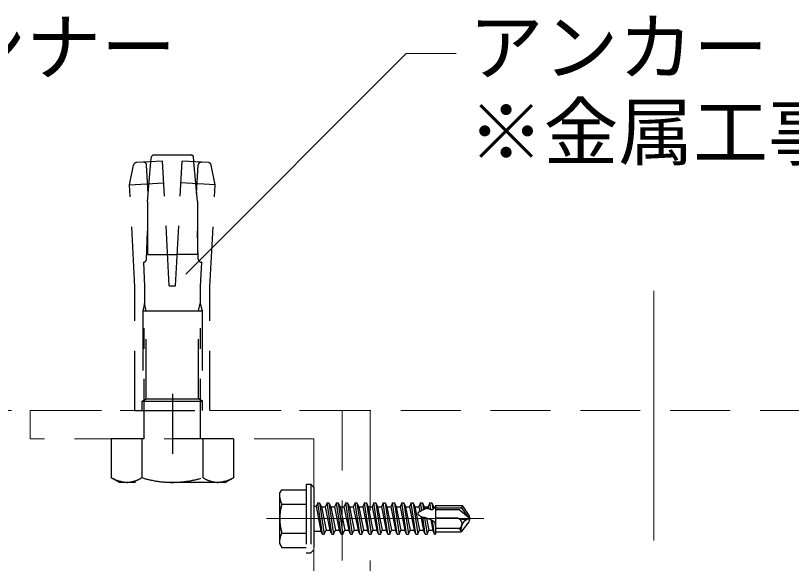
# Model space of a CAD drawing. Units: millimetres on the paper, enlarged 120 times, with parts at other scales. Extents: x -23400 to 38824, y -71984 to 16500.
# Drawn here: x 9979 to 11846, y -2922 to -1605 of the extents above; entities that cross this region are included whole.
import ezdxf
from ezdxf.enums import TextEntityAlignment as Align

# ---------------------------------------------------------------- set-up
doc = ezdxf.new("R2010")
doc.units = ezdxf.units.MM
doc.header["$LTSCALE"] = 120
for name, pattern in [('CHAIN1', [8, 5, -1, 1, -1]), ('DASHED1', [1.8, 1.2, -0.6]), ('DASHED2', [3, 2, -1])]:
    doc.linetypes.add(name, pattern=pattern)
for name, color, linetype, lineweight in [('4-0_中心線', 4, 'CHAIN1', 18), ('4-4_補強材', 4, 'DASHED1', 9), ('4-6_文字・矢印', 7, 'Continuous', 18), ('4-9_躯体他', 4, 'DASHED1', 9), ('4-B_補強金具・金具・その他', 3, 'Continuous', 18), ('4-C_ビス・アンカーボルト・強調図形', 2, 'DASHED1', 25)]:
    doc.layers.add(name, color=color, linetype=linetype, lineweight=lineweight)
doc.styles.add('ＭＳ ゴシック', font='')
doc.styles.get('ＭＳ ゴシック').set_extended_font_data('MS Gothic')

msp = doc.modelspace()

# ---------------------------------------------------------------- linework, layer by layer
at = {"layer": '4-0_中心線'}
for p, q in [((11514.5, -2266.8), (11514.5, -5284.4)), ((10583.1, -2813.9), (11105.8, -2813.9))]:
    msp.add_line(p, q, dxfattribs=at)
at = {"layer": '4-4_補強材'}
msp.add_line((10764.5, -2554.4), (10764.5, -5284.4), dxfattribs=at)
at = {"layer": '4-4_補強材', "linetype": 'DASHED2'}
msp.add_line((10832, -2554.4), (10832, -5284.4), dxfattribs=at)
at = {"layer": '4-6_文字・矢印'}
for q in [(10388.8, -2226.4), (11039.1, -1696.1)]:
    msp.add_line((10919.1, -1696.1), q, dxfattribs=at)
at = {"layer": '4-9_躯体他'}
msp.add_line((8313.9, -2554.4), (14972.2, -2554.4), dxfattribs=at)
at = {"layer": '4-B_補強金具・金具・その他', "linetype": 'DASHED1'}
for p, q in [((10014.5, -2554.4), (10014.5, -2621.9)), ((10697, -2621.9), (10014.5, -2621.9)), ((10697, -2621.9), (10697, -3304.4))]:
    msp.add_line(p, q, dxfattribs=at)
msp.add_lwpolyline([(10014.5, -2554.4), (10764.5, -2554.4), (10764.5, -3304.4)], dxfattribs=at)
at = {"layer": '4-C_ビス・アンカーボルト・強調図形'}
for p, q in [((10407.1, -1943.9), (10402.6, -1939.4)), ((10333.1, -1954.9), (10270, -1958.2)), ((10296.5, -2051.9), (10304.9, -1956.4)), ((10304.9, -1956.4), (10306, -1943.9)), ((10349, -2254.4), (10333.1, -1954.9)), ((10364, -2254.4), (10379.9, -1954.9)), ((10443, -1958.2), (10379.9, -1954.9)), ((10408.2, -1956.4), (10407.1, -1943.9)), ((10416.5, -2051.9), (10408.2, -1956.4)), ((10253.5, -2011.4), (10263, -1964.2)), ((10298.2, -2032.8), (10294.6, -1964.4)), ((10414.8, -2032.8), (10418.5, -1964.4)), ((10459.6, -2011.4), (10450, -1964.2)), ((10253.5, -2011.4), (10335.9, -2007)), ((10266.5, -2256.6), (10253.5, -2011.4)), ((10459.6, -2011.4), (10377.2, -2007)), ((10446.5, -2256.6), (10459.6, -2011.4)), ((10296.5, -2051.9), (10296.5, -2179.4)), ((10416.5, -2051.9), (10416.5, -2179.4)), ((10294.2, -2190.4), (10296.5, -2122.8)), ((10418.8, -2190.4), (10416.5, -2122.8)), ((10296.5, -2179.4), (10345, -2179.4)), ((10345, -2179.4), (10368, -2179.4)), ((10416.5, -2179.4), (10368, -2179.4)), ((10286.7, -2197.7), (10287.1, -2197.6)), ((10286.7, -2197.7), (10289.8, -2256)), ((10426.4, -2197.7), (10425.9, -2197.6)), ((10266.5, -2554.4), (10266.5, -2256.6)), ((10289.8, -2256), (10289.8, -2297)), ((10349, -2254.4), (10364, -2254.4)), ((10446.5, -2554.4), (10446.5, -2256.6)), ((10285.1, -2314.4), (10285.1, -2531.2)), ((10285.1, -2314.4), (10428, -2314.4)), ((10293.5, -2526.3), (10293.5, -2314.4)), ((10419.5, -2526.3), (10419.5, -2314.4)), ((10428, -2314.4), (10428, -2531.2)), ((10289, -2621.9), (10289, -2355.9)), ((10424, -2621.9), (10424, -2355.9)), ((10356.5, -2514.1), (10356.5, -2697)), ((10283.8, -2531.9), (10293.5, -2526.3)), ((10283.8, -2531.9), (10293.5, -2526.3)), ((10283.8, -2554.4), (10283.8, -2531.9)), ((10283.8, -2531.9), (10429.3, -2531.9)), ((10283.8, -2554.4), (10283.8, -2531.9)), ((10293.5, -2526.3), (10419.5, -2526.3)), ((10293.5, -2526.3), (10419.5, -2526.3)), ((10429.3, -2531.9), (10419.5, -2526.3)), ((10429.3, -2554.4), (10429.3, -2531.9)), ((10429.3, -2554.4), (10429.3, -2531.9)), ((10266.5, -2554.4), (10446.5, -2554.4)), ((10266.5, -2554.4), (10446.5, -2554.4)), ((10356.5, -2554.4), (10356.5, -2621.9)), ((10356.5, -2554.4), (10356.5, -2621.9)), ((10209.5, -2621.9), (10209.5, -2715.6)), ((10503.5, -2621.9), (10209.5, -2621.9)), ((10503.5, -2621.9), (10209.5, -2621.9)), ((10283, -2621.9), (10283, -2715.6)), ((10430, -2621.9), (10430, -2715.6)), ((10503.5, -2621.9), (10503.5, -2715.6)), ((10229.2, -2726.9), (10209.5, -2715.6)), ((10483.8, -2726.9), (10503.5, -2715.6)), ((10483.8, -2726.9), (10229.2, -2726.9)), ((10678.3, -2731.4), (10678.3, -2896.4)), ((10678.3, -2731.4), (10689.5, -2731.4)), ((10614.5, -2753.9), (10614.5, -2873.9)), ((10619.9, -2779.3), (10678.3, -2779.3)), ((10706, -2776.4), (10702.6, -2783.9)), ((10706, -2776.4), (10710.5, -2776.4)), ((10717.3, -2851.4), (10706, -2776.4)), ((10710.5, -2776.4), (10714.8, -2785.8)), ((10710.5, -2776.4), (10721.8, -2851.4)), ((10728.5, -2776.4), (10724.2, -2785.8)), ((10728.5, -2776.4), (10733, -2776.4)), ((10739.8, -2851.4), (10728.5, -2776.4)), ((10733, -2776.4), (10737.3, -2785.8)), ((10733, -2776.4), (10744.3, -2851.4)), ((10751, -2776.4), (10746.7, -2785.8)), ((10751, -2776.4), (10755.5, -2776.4)), ((10762.3, -2851.4), (10751, -2776.4)), ((10755.5, -2776.4), (10759.8, -2785.8)), ((10755.5, -2776.4), (10766.8, -2851.4)), ((10773.5, -2776.4), (10769.2, -2785.8)), ((10773.5, -2776.4), (10778, -2776.4)), ((10784.8, -2851.4), (10773.5, -2776.4)), ((10778, -2776.4), (10782.3, -2785.8)), ((10778, -2776.4), (10789.3, -2851.4)), ((10796, -2776.4), (10791.7, -2785.8)), ((10796, -2776.4), (10800.5, -2776.4)), ((10807.3, -2851.4), (10796, -2776.4)), ((10800.5, -2776.4), (10804.8, -2785.8)), ((10800.5, -2776.4), (10811.8, -2851.4)), ((10818.5, -2776.4), (10814.2, -2785.8)), ((10818.5, -2776.4), (10823, -2776.4)), ((10829.8, -2851.4), (10818.5, -2776.4)), ((10823, -2776.4), (10827.3, -2785.8)), ((10823, -2776.4), (10834.3, -2851.4)), ((10841, -2776.4), (10836.7, -2785.8)), ((10841, -2776.4), (10845.5, -2776.4)), ((10852.3, -2851.4), (10841, -2776.4)), ((10845.5, -2776.4), (10849.8, -2785.8)), ((10845.5, -2776.4), (10856.8, -2851.4)), ((10863.5, -2776.4), (10859.2, -2785.8)), ((10863.5, -2776.4), (10868, -2776.4)), ((10874.8, -2851.4), (10863.5, -2776.4)), ((10868, -2776.4), (10872.3, -2785.8)), ((10868, -2776.4), (10879.3, -2851.4)), ((10886, -2776.4), (10881.7, -2785.8)), ((10886, -2776.4), (10890.5, -2776.4)), ((10897.3, -2851.4), (10886, -2776.4)), ((10890.5, -2776.4), (10894.8, -2785.8)), ((10890.5, -2776.4), (10901.8, -2851.4)), ((10908.5, -2776.4), (10904.2, -2785.8)), ((10908.5, -2776.4), (10913, -2776.4)), ((10919.8, -2851.4), (10908.5, -2776.4)), ((10913, -2776.4), (10917.3, -2785.8)), ((10913, -2776.4), (10924.3, -2851.4)), ((10931, -2776.4), (10926.7, -2785.8)), ((10931, -2776.4), (10935.5, -2776.4)), ((10942.3, -2851.4), (10931, -2776.4)), ((10935.5, -2776.4), (10939.8, -2785.8)), ((10935.5, -2776.4), (10946.8, -2851.4)), ((10953.5, -2776.4), (10949.2, -2785.8)), ((10953.5, -2776.4), (10958, -2776.4)), ((10956.3, -2794.9), (10953.5, -2776.4)), ((10958, -2776.4), (10962.3, -2785.8)), ((10958, -2776.4), (10960.5, -2792.7)), ((10976, -2776.4), (10971.7, -2785.8)), ((10976, -2776.4), (10980.5, -2776.4)), ((10978.4, -2792.4), (10976, -2776.4)), ((10980.5, -2776.4), (10984.8, -2785.8)), ((10980.5, -2776.4), (10982.8, -2791.7)), ((10697, -2783.9), (10702.6, -2783.9)), ((10702.6, -2783.9), (10713.8, -2843.9)), ((10714.8, -2785.8), (10724.2, -2785.8)), ((10714.8, -2785.8), (10726.1, -2842.1)), ((10724.2, -2785.8), (10735.5, -2842.1)), ((10737.3, -2785.8), (10746.7, -2785.8)), ((10737.3, -2785.8), (10748.6, -2842.1)), ((10746.7, -2785.8), (10758, -2842.1)), ((10759.8, -2785.8), (10769.2, -2785.8)), ((10759.8, -2785.8), (10771.1, -2842.1)), ((10769.2, -2785.8), (10780.5, -2842.1)), ((10782.3, -2785.8), (10791.7, -2785.8)), ((10782.3, -2785.8), (10793.6, -2842.1)), ((10791.7, -2785.8), (10803, -2842.1)), ((10804.8, -2785.8), (10814.2, -2785.8)), ((10804.8, -2785.8), (10816.1, -2842.1)), ((10814.2, -2785.8), (10825.5, -2842.1)), ((10827.3, -2785.8), (10836.7, -2785.8)), ((10827.3, -2785.8), (10838.6, -2842.1)), ((10836.7, -2785.8), (10848, -2842.1)), ((10849.8, -2785.8), (10859.2, -2785.8)), ((10849.8, -2785.8), (10861.1, -2842.1)), ((10859.2, -2785.8), (10870.5, -2842.1)), ((10872.3, -2785.8), (10881.7, -2785.8)), ((10872.3, -2785.8), (10883.6, -2842.1)), ((10881.7, -2785.8), (10893, -2842.1)), ((10894.8, -2785.8), (10904.2, -2785.8)), ((10894.8, -2785.8), (10906.1, -2842.1)), ((10904.2, -2785.8), (10915.5, -2842.1)), ((10917.3, -2785.8), (10926.7, -2785.8)), ((10917.3, -2785.8), (10928.6, -2842.1)), ((10926.7, -2785.8), (10938, -2842.1)), ((10939.8, -2785.8), (10949.2, -2785.8)), ((10939.8, -2785.8), (10951.1, -2842.1)), ((10949.2, -2785.8), (10951.5, -2797.4)), ((10962.3, -2785.8), (10971.7, -2785.8)), ((10962.3, -2785.8), (10963.4, -2791.2)), ((10971.7, -2785.8), (10972.6, -2790.2)), ((10984.8, -2785.8), (10989.5, -2785.8)), ((10984.8, -2785.8), (10985.6, -2789.4)), ((10989.5, -2781.9), (10989.5, -2851.4)), ((11046.4, -2793.2), (10989.5, -2793.2)), ((11072, -2813.9), (11046.4, -2793.2)), ((11053.3, -2782.1), (11069.9, -2806.4)), ((10953.8, -2808.6), (10960.5, -2842.1)), ((10964.8, -2851.4), (10958.6, -2810.6)), ((10963.3, -2811.8), (10969.3, -2851.4)), ((10967.8, -2813.1), (10973.6, -2842.1)), ((10977.9, -2816.7), (10983, -2842.1)), ((11042.7, -2813.1), (10989.5, -2813.1)), ((10987.3, -2851.4), (10982.4, -2819.3)), ((10987.5, -2823), (10989.5, -2836.4)), ((11069.9, -2821.4), (11051, -2845.8)), ((10619.9, -2848.6), (10678.3, -2848.6)), ((10697, -2843.9), (10713.8, -2843.9)), ((10717.3, -2851.4), (10713.8, -2843.9)), ((10717.3, -2851.4), (10721.8, -2851.4)), ((10721.8, -2851.4), (10726.1, -2842.1)), ((10726.1, -2842.1), (10735.5, -2842.1)), ((10739.8, -2851.4), (10735.5, -2842.1)), ((10739.8, -2851.4), (10744.3, -2851.4)), ((10744.3, -2851.4), (10748.6, -2842.1)), ((10748.6, -2842.1), (10758, -2842.1)), ((10762.3, -2851.4), (10758, -2842.1)), ((10762.3, -2851.4), (10766.8, -2851.4)), ((10766.8, -2851.4), (10771.1, -2842.1)), ((10771.1, -2842.1), (10780.5, -2842.1)), ((10784.8, -2851.4), (10780.5, -2842.1)), ((10784.8, -2851.4), (10789.3, -2851.4)), ((10789.3, -2851.4), (10793.6, -2842.1)), ((10793.6, -2842.1), (10803, -2842.1)), ((10807.3, -2851.4), (10803, -2842.1)), ((10807.3, -2851.4), (10811.8, -2851.4)), ((10811.8, -2851.4), (10816.1, -2842.1)), ((10816.1, -2842.1), (10825.5, -2842.1)), ((10829.8, -2851.4), (10825.5, -2842.1)), ((10829.8, -2851.4), (10834.3, -2851.4)), ((10834.3, -2851.4), (10838.6, -2842.1)), ((10838.6, -2842.1), (10848, -2842.1)), ((10852.3, -2851.4), (10848, -2842.1)), ((10852.3, -2851.4), (10856.8, -2851.4)), ((10856.8, -2851.4), (10861.1, -2842.1)), ((10861.1, -2842.1), (10870.5, -2842.1)), ((10874.8, -2851.4), (10870.5, -2842.1)), ((10874.8, -2851.4), (10879.3, -2851.4)), ((10879.3, -2851.4), (10883.6, -2842.1)), ((10883.6, -2842.1), (10893, -2842.1)), ((10897.3, -2851.4), (10893, -2842.1)), ((10897.3, -2851.4), (10901.8, -2851.4)), ((10901.8, -2851.4), (10906.1, -2842.1)), ((10906.1, -2842.1), (10915.5, -2842.1)), ((10919.8, -2851.4), (10915.5, -2842.1)), ((10919.8, -2851.4), (10924.3, -2851.4)), ((10924.3, -2851.4), (10928.6, -2842.1)), ((10928.6, -2842.1), (10938, -2842.1)), ((10942.3, -2851.4), (10938, -2842.1)), ((10942.3, -2851.4), (10946.8, -2851.4)), ((10946.8, -2851.4), (10951.1, -2842.1)), ((10951.1, -2842.1), (10960.5, -2842.1)), ((10964.8, -2851.4), (10960.5, -2842.1)), ((10964.8, -2851.4), (10969.3, -2851.4)), ((10969.3, -2851.4), (10973.6, -2842.1)), ((10973.6, -2842.1), (10983, -2842.1)), ((10987.3, -2851.4), (10983, -2842.1)), ((10987.3, -2851.4), (10989.5, -2851.4)), ((11045.3, -2838.1), (10988.8, -2838.1)), ((10989.5, -2845.8), (11051, -2845.8)), ((10678.3, -2896.4), (10689.5, -2896.4))]:
    msp.add_line(p, q, dxfattribs=at)
for points in [[(10306, -1943.9), (10310.5, -1939.4), (10402.6, -1939.4)], [(10426.4, -2197.7), (10423.3, -2256), (10423.3, -2297)], [(10293.5, -2314.4), (10289.8, -2297), (10285.1, -2314.4)], [(10419.5, -2314.4), (10423.3, -2297), (10428, -2314.4)], [(10283.8, -2531.9), (10429.3, -2531.9), (10419.5, -2526.3)], [(10689.5, -2731.4), (10689.5, -2896.4), (10697, -2888.9)], [(10689.5, -2731.4), (10697, -2738.9), (10697, -2888.9)], [(10614.5, -2753.9), (10619.9, -2744.7), (10678.3, -2744.7)], [(10989.5, -2782.1), (11053.3, -2782.1), (11051.7, -2788.1)], [(10989.5, -2788.1), (11051.7, -2788.1), (11066, -2809.1)], [(10614.5, -2873.9), (10619.9, -2883.2), (10678.3, -2883.2)]]:
    msp.add_lwpolyline(points, dxfattribs=at)
for centre, radius, start, end in [((10270.4, -1965.7), 7.5, 93.0414, 168.5414), ((10287.1, -1964.8), 7.5, 3.0414, 93.0414), ((10426, -1964.8), 7.5, 86.9586, 176.9586), ((10442.6, -1965.7), 7.5, 11.4586, 86.9586), ((10286.7, -2190.2), 7.5, 273.0414, 358.0414), ((10426.3, -2190.2), 7.5, 181.9586, 266.9586), ((10257.6, -2625.4), 102.2, 241.9587, 263.6571), ((10243.8, -2653.8), 73.2, 271.9554, 302.4288), ((10356.5, -2483.7), 243.2, 252.412, 287.5879), ((10469.3, -2653.8), 73.2, 237.5712, 268.0446), ((10455.5, -2625.4), 102.2, 276.3429, 298.0413), ((10665.9, -2755.6), 51.8, 187.1124, 207.2718), ((10729.2, -2813.9), 114.6, 162.412, 197.588), ((10950.7, -2802.3), 3.92, 119.1423, 193.898), ((11058.2, -2990.6), 220.7, 115.7599, 119.7084), ((10969.3, -2803.1), 13.2, 62.8944, 121.9789), ((10979.5, -2784.7), 7.8, 237.7243, 302.2756), ((10990, -2795.8), 7.77, 93.2915, 144.1919), ((10966.2, -2785.6), 26.2, 222.542, 257.3416), ((10942.6, -2891.5), 82.4, 70.3806, 77.4644), ((10959.3, -2855.7), 43.2, 45.5888, 75.2572), ((11058.7, -2765.1), 50.6, 251.5834, 285.2321), ((11037.6, -2828.7), 16.4, 19.964, 71.8547), ((11080, -2848.8), 35.7, 102.9581, 123.4693), ((11057.6, -2813.9), 14.4, 328.6204, 31.3796), ((11039.8, -2825.8), 13.5, 293.9967, 333.9375), ((11081.4, -2840.6), 30.8, 165.415, 189.7508), ((11085.7, -2843.5), 35.7, 144.2424, 162.6013), ((11039.8, -2825.8), 13.5, 343.7369, 11.4042), ((11065.4, -2827.6), 10, 120.2013, 150.0959), ((10665.9, -2872.3), 51.8, 152.7282, 172.8876), ((11043.3, -2845.5), 7.7, 16.9807, 75.0013)]:
    msp.add_arc(centre, radius, start, end, dxfattribs=at)

# ---------------------------------------------------------------- texts
at = {"layer": '4-6_文字・矢印', "style": 'ＭＳ ゴシック'}
for s, p in [('アンカー', (11069.1, -1786.1)), ('ランナー', (9644.7, -1786.1)), ('※金属工事', (11069.1, -1990.1))]:
    msp.add_text(s, height=132, dxfattribs=at).set_placement(p, align=Align.BOTTOM_LEFT)

doc.saveas('drawing.dxf')
